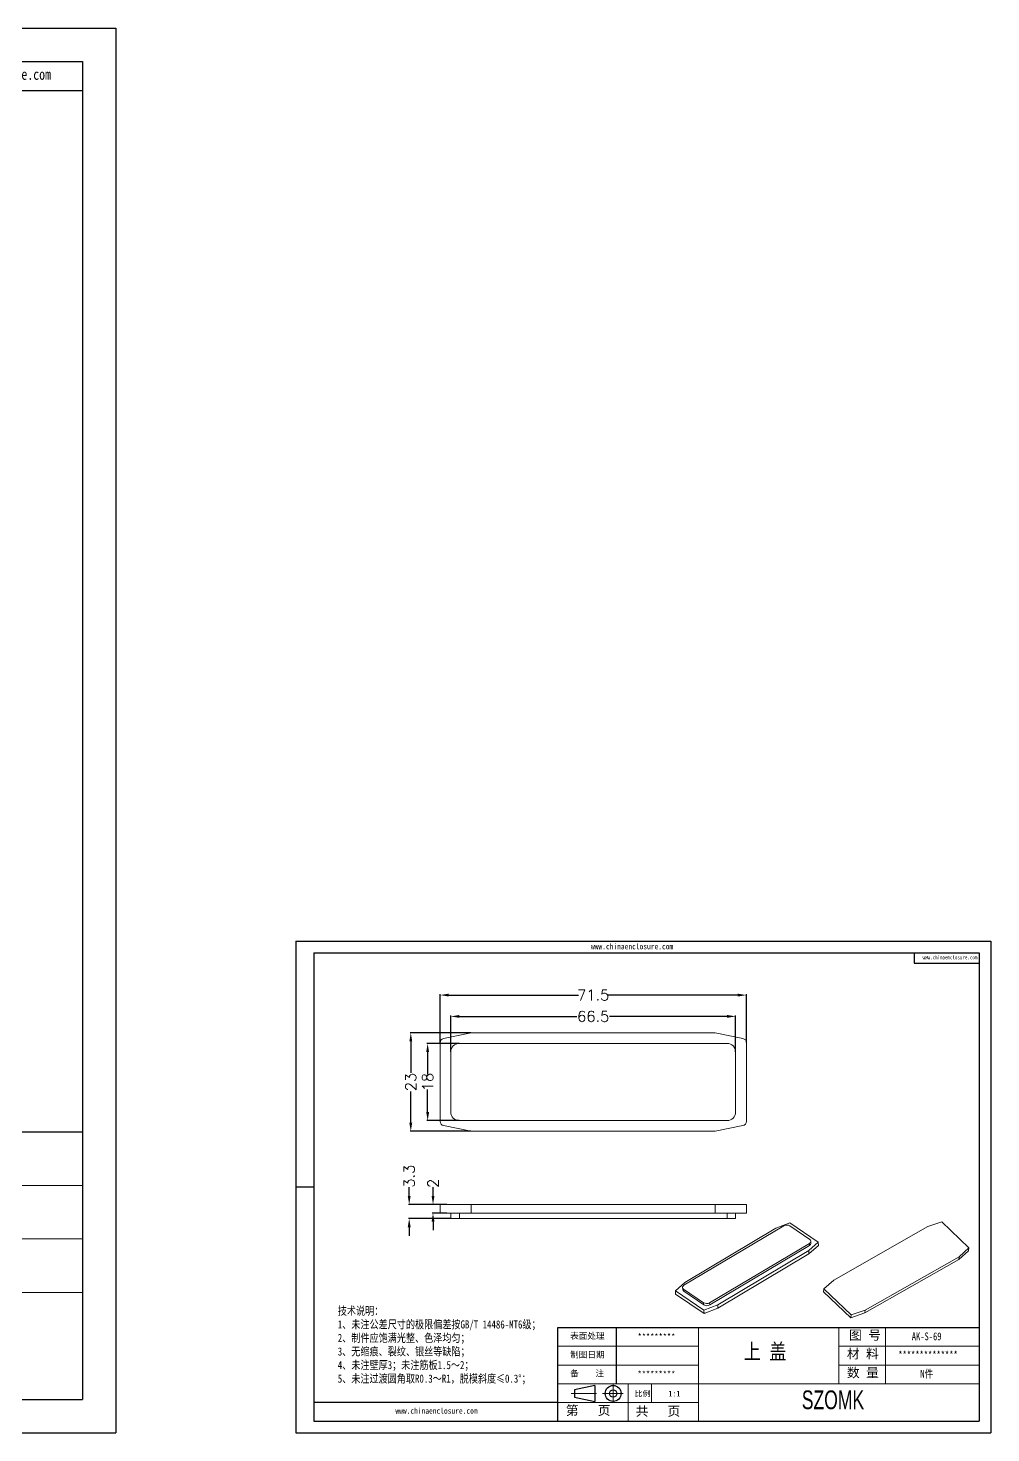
# Model space of a CAD drawing. Header units: inches. Extents: x 2335 to 3511, y 889 to 1217.
# Drawn here: x 3286.5 to 3511.3, y 889.4 to 1217.3 of the extents above; entities that cross this region are included whole.
import ezdxf

# ---------------------------------------------------------------- set-up
doc = ezdxf.new("R2010")
doc.units = ezdxf.units.IN
doc.linetypes.add('CENTER2', pattern=[28.575, 19.05, -3.175, 3.175, -3.175])
doc.layers.add('文字', color=81, linetype='Continuous')
for name, color, linetype, lineweight in [('粗实线', 7, 'Continuous', 30), ('细实线', 3, 'Continuous', 9), ('细点划线', 2, 'CENTER2', 9)]:
    doc.layers.add(name, color=color, linetype=linetype, lineweight=lineweight)
doc.styles.get("Standard").update_dxf_attribs({"font": 'txt', "bigfont": 'gbcbig.shx'})
doc.styles.add('宋体', font='', dxfattribs={"width": 0.8, "height": 3.5})
doc.styles.add('长仿宋', font='', dxfattribs={"width": 0.7, "height": 4})
doc.styles.get('宋体').set_extended_font_data('SimSun')
doc.styles.get('长仿宋').set_extended_font_data('SimSun')
doc.dimstyles.new('2.5', dxfattribs={"dimtxt": 2.5, "dimasz": 2, "dimexe": 0.18, "dimexo": 0.0625, "dimgap": 0.09, "dimtad": 0, "dimzin": 12, "dimdsep": 46, "dimtxsty": 'Standard', "dimcen": 2, "dimclrd": 3, "dimclre": 3, "dimadec": 0, "dimazin": 0, "dimtfac": 1, "dimtofl": 0, "dimtmove": 0, "dimatfit": 3, "dimfxl": 1, "dimtolj": 1, "dimtzin": 0, "dimarcsym": 0})

# ---------------------------------------------------------------- blocks, each defined once
blk = doc.blocks.new('*D158')
at = {"color": 3, "lineweight": -2}
for p, q in [((3382.67, 980.57), (3382.67, 991.79)), ((3384.67, 991.61), (3415, 991.61)), ((3452.17, 991.61), (3421.84, 991.61)), ((3454.17, 980.57), (3454.17, 991.79))]:
    blk.add_line(p, q, dxfattribs=at)
at = {"color": 3}
for points in [[(3384.67, 991.94), (3384.67, 991.28), (3382.67, 991.61)], [(3452.17, 991.94), (3452.17, 991.28), (3454.17, 991.61)]]:
    blk.add_solid(points, dxfattribs=at)
at = {"layer": 'Defpoints', "color": 0}
for p in [(3382.67, 991.61), (3382.67, 980.51), (3454.17, 980.51)]:
    blk.add_point(p, dxfattribs=at)
at = {"color": 0, "insert": (3418.42, 991.61), "char_height": 2.5, "attachment_point": 5}
blk.add_mtext('\\A1;71.5', dxfattribs=at)
blk = doc.blocks.new('*D159')
at = {"color": 3, "lineweight": -2}
for p, q in [((3389.86, 982.82), (3375.65, 982.82)), ((3375.83, 980.82), (3375.83, 973.49)), ((3375.83, 961.82), (3375.83, 969.15)), ((3389.86, 959.82), (3375.65, 959.82))]:
    blk.add_line(p, q, dxfattribs=at)
at = {"color": 3}
for points in [[(3375.5, 980.82), (3376.16, 980.82), (3375.83, 982.82)], [(3375.5, 961.82), (3376.16, 961.82), (3375.83, 959.82)]]:
    blk.add_solid(points, dxfattribs=at)
at = {"layer": 'Defpoints', "color": 0}
for p in [(3389.92, 982.82), (3375.83, 959.82), (3389.92, 959.82)]:
    blk.add_point(p, dxfattribs=at)
at = {"color": 0, "insert": (3375.83, 971.32), "char_height": 2.5, "attachment_point": 5, "rotation": 90}
blk.add_mtext('\\A1;23', dxfattribs=at)
blk = doc.blocks.new('*D160')
at = {"color": 3, "lineweight": -2}
for p, q in [((3385.17, 978.38), (3385.17, 986.82)), ((3451.67, 978.38), (3451.67, 986.82)), ((3387.17, 986.64), (3414.58, 986.64)), ((3449.67, 986.64), (3422.26, 986.64))]:
    blk.add_line(p, q, dxfattribs=at)
at = {"color": 3}
for points in [[(3387.17, 986.97), (3387.17, 986.3), (3385.17, 986.64)], [(3449.67, 986.97), (3449.67, 986.3), (3451.67, 986.64)]]:
    blk.add_solid(points, dxfattribs=at)
at = {"layer": 'Defpoints', "color": 0}
for p in [(3385.17, 986.64), (3385.17, 978.32), (3451.67, 978.32)]:
    blk.add_point(p, dxfattribs=at)
at = {"color": 0, "insert": (3418.42, 986.64), "char_height": 2.5, "attachment_point": 5}
blk.add_mtext('\\A1;66.5', dxfattribs=at)
blk = doc.blocks.new('*D161')
at = {"color": 3, "lineweight": -2}
for p, q in [((3387.11, 980.32), (3379.59, 980.32)), ((3379.77, 978.32), (3379.77, 973.08)), ((3379.77, 964.32), (3379.77, 969.56)), ((3387.11, 962.32), (3379.59, 962.32))]:
    blk.add_line(p, q, dxfattribs=at)
at = {"color": 3}
for points in [[(3379.43, 978.32), (3380.1, 978.32), (3379.77, 980.32)], [(3379.43, 964.32), (3380.1, 964.32), (3379.77, 962.32)]]:
    blk.add_solid(points, dxfattribs=at)
at = {"layer": 'Defpoints', "color": 0}
for p in [(3379.77, 980.32), (3387.17, 980.32), (3387.17, 962.32)]:
    blk.add_point(p, dxfattribs=at)
at = {"color": 0, "insert": (3379.77, 971.32), "char_height": 2.5, "attachment_point": 5, "rotation": 90}
blk.add_mtext('\\A1;18', dxfattribs=at)
blk = doc.blocks.new('*D162')
at = {"color": 3, "lineweight": -2}
for p, q in [((3375.46, 944.75), (3375.46, 946.75)), ((3382.61, 942.75), (3375.28, 942.75)), ((3385.11, 939.45), (3375.28, 939.45)), ((3375.46, 937.45), (3375.46, 935.45))]:
    blk.add_line(p, q, dxfattribs=at)
at = {"color": 3}
for points in [[(3375.12, 944.75), (3375.79, 944.75), (3375.46, 942.75)], [(3375.12, 937.45), (3375.79, 937.45), (3375.46, 939.45)]]:
    blk.add_solid(points, dxfattribs=at)
at = {"layer": 'Defpoints', "color": 0}
for p in [(3375.46, 942.75), (3382.67, 942.75), (3385.17, 939.45)]:
    blk.add_point(p, dxfattribs=at)
at = {"color": 0, "insert": (3375.46, 949.34), "char_height": 2.5, "attachment_point": 5, "rotation": 90}
blk.add_mtext('\\A1;3.3', dxfattribs=at)
blk = doc.blocks.new('*D163')
at = {"color": 3, "lineweight": -2}
for p, q in [((3381.02, 944.75), (3381.02, 946.75)), ((3384.26, 942.75), (3380.84, 942.75)), ((3384.26, 940.75), (3380.84, 940.75)), ((3381.02, 938.75), (3381.02, 936.75))]:
    blk.add_line(p, q, dxfattribs=at)
at = {"color": 3}
for points in [[(3380.69, 944.75), (3381.36, 944.75), (3381.02, 942.75)], [(3380.69, 938.75), (3381.36, 938.75), (3381.02, 940.75)]]:
    blk.add_solid(points, dxfattribs=at)
at = {"layer": 'Defpoints', "color": 0}
for p in [(3381.02, 942.75), (3384.32, 942.75), (3384.32, 940.75)]:
    blk.add_point(p, dxfattribs=at)
at = {"color": 0, "insert": (3381.02, 947.67), "char_height": 2.5, "attachment_point": 5, "rotation": 90}
blk.add_mtext('\\A1;2', dxfattribs=at)

msp = doc.modelspace()

# ---------------------------------------------------------------- linework, layer by layer
for p, q in [((2843.296, 1217.282), (3306.962, 1217.282)), ((3306.962, 1217.282), (3306.962, 889.437)), ((2855.294, 1209.476), (3299.156, 1209.476)), ((3299.156, 1209.476), (3299.156, 897.243)), ((3255.79, 1202.7), (3299.156, 1202.7)), ((3348.989, 1004.183), (3511.272, 1004.183)), ((3348.989, 1004.183), (3348.989, 889.437)), ((3511.272, 1004.183), (3511.272, 889.437)), ((3353.188, 1001.451), (3508.539, 1001.451)), ((3353.188, 1001.451), (3353.188, 892.169)), ((3493.362, 1001.451), (3493.362, 999.079)), ((3508.539, 1001.451), (3508.539, 892.169)), ((3493.362, 999.079), (3508.539, 999.079)), ((3018.146, 959.69), (3299.156, 959.69)), ((3353.188, 946.81), (3348.989, 946.81)), ((3348.989, 942.56), (3348.989, 889.437)), ((3410.186, 892.169), (3410.186, 914.026)), ((3410.186, 914.026), (3508.539, 914.026)), ((3423.846, 900.912), (3423.846, 914.026)), ((2855.294, 897.243), (3299.156, 897.243)), ((3410.186, 896.54), (3353.188, 896.54)), ((3353.188, 892.169), (3508.539, 892.169)), ((2843.296, 889.437), (3306.962, 889.437)), ((3348.989, 889.437), (3511.272, 889.437)), ((3348.989, 889.437), (3424.12, 889.437))]:
    msp.add_line(p, q)
at = {"color": 7, "linetype": 'Continuous', "lineweight": 15}
for p, q in [((3382.671, 980.506), (3382.671, 962.135)), ((3383.469, 981.486), (3389.921, 982.821)), ((3449.671, 980.321), (3387.171, 980.321)), ((3446.921, 982.821), (3389.921, 982.821)), ((3453.374, 981.486), (3446.921, 982.821)), ((3454.171, 962.135), (3454.171, 980.506)), ((3385.171, 978.321), (3385.171, 964.321)), ((3451.671, 964.321), (3451.671, 978.321)), ((3383.469, 961.156), (3389.921, 959.821)), ((3387.171, 962.321), (3449.671, 962.321)), ((3453.374, 961.156), (3446.921, 959.821)), ((3389.921, 959.821), (3446.921, 959.821)), ((3382.671, 942.747), (3382.671, 940.747)), ((3382.671, 942.747), (3389.921, 942.747)), ((3389.921, 942.747), (3389.921, 940.747)), ((3446.921, 942.747), (3389.921, 942.747)), ((3446.921, 942.747), (3446.921, 940.747)), ((3454.171, 942.747), (3446.921, 942.747)), ((3454.171, 942.747), (3454.171, 940.747)), ((3382.671, 940.747), (3389.921, 940.747)), ((3385.171, 939.447), (3385.171, 940.747)), ((3387.171, 939.447), (3385.171, 939.447)), ((3387.171, 939.447), (3387.171, 940.747)), ((3449.671, 939.447), (3387.171, 939.447)), ((3446.921, 940.747), (3389.921, 940.747)), ((3462.92, 937.75), (3439.615, 923.886)), ((3454.171, 940.747), (3446.921, 940.747)), ((3449.671, 939.447), (3449.671, 940.747)), ((3451.671, 939.447), (3449.671, 939.447)), ((3451.671, 939.447), (3451.671, 940.747)), ((3464.291, 938.472), (3461.088, 937.203)), ((3470.942, 933.944), (3464.291, 938.472)), ((3468.987, 934.571), (3464.331, 937.741)), ((3499.784, 938.704), (3496.521, 937.574)), ((3499.784, 938.704), (3506.134, 932.609)), ((3461.088, 937.203), (3439.834, 924.559)), ((3474.611, 925.096), (3496.521, 937.574)), ((3445.601, 919.811), (3468.906, 933.675)), ((3445.626, 919.308), (3468.931, 933.172)), ((3447.482, 919.352), (3468.737, 931.996)), ((3447.521, 918.579), (3468.775, 931.223)), ((3470.942, 933.944), (3468.737, 931.996)), ((3468.775, 931.223), (3468.737, 931.996)), ((3470.98, 933.171), (3468.775, 931.223)), ((3468.906, 933.675), (3468.931, 933.172)), ((3469.265, 933.675), (3469.24, 934.177)), ((3470.98, 933.171), (3470.942, 933.944)), ((3506.057, 931.948), (3503.747, 929.904)), ((3506.134, 932.609), (3503.823, 930.565)), ((3506.134, 932.609), (3506.057, 931.948)), ((3503.747, 929.904), (3481.837, 917.426)), ((3503.823, 930.565), (3481.913, 918.087)), ((3503.823, 930.565), (3503.747, 929.904)), ((3437.629, 922.611), (3439.834, 924.559)), ((3472.301, 923.052), (3474.611, 925.096)), ((3437.629, 922.611), (3444.28, 918.083)), ((3437.668, 921.838), (3437.629, 922.611)), ((3437.668, 921.838), (3444.319, 917.31)), ((3439.281, 923.383), (3439.306, 922.881)), ((3439.534, 922.989), (3444.19, 919.82)), ((3439.534, 922.989), (3439.559, 922.487)), ((3439.559, 922.487), (3444.215, 919.317)), ((3472.301, 923.052), (3472.224, 922.391)), ((3478.574, 916.296), (3472.224, 922.391)), ((3478.65, 916.957), (3472.301, 923.052)), ((3444.19, 919.82), (3444.215, 919.317)), ((3444.28, 918.083), (3447.482, 919.352)), ((3444.319, 917.31), (3444.28, 918.083)), ((3444.319, 917.31), (3447.521, 918.579)), ((3445.601, 919.811), (3445.626, 919.308)), ((3447.521, 918.579), (3447.482, 919.352)), ((3478.65, 916.957), (3481.913, 918.087)), ((3481.913, 918.087), (3481.837, 917.426)), ((3478.574, 916.296), (3481.837, 917.426)), ((3478.65, 916.957), (3478.574, 916.296))]:
    msp.add_line(p, q, dxfattribs=at)
at = {"color": 7, "linetype": 'Continuous', "lineweight": 15, "flags": 128}
for points in [[(3468.906, 933.675), (3469.025, 933.759), (3469.121, 933.854), (3469.19, 933.958), (3469.23, 934.066), (3469.24, 934.177), (3469.219, 934.286), (3469.169, 934.39), (3469.091, 934.486), (3468.987, 934.571)], [(3439.615, 923.886), (3439.495, 923.802), (3439.4, 923.707), (3439.331, 923.603), (3439.291, 923.495), (3439.281, 923.384), (3439.302, 923.275), (3439.352, 923.171), (3439.43, 923.075), (3439.534, 922.989)]]:
    msp.add_lwpolyline(points, dxfattribs=at)
at = {"color": 7, "linetype": 'Continuous', "lineweight": 15}
for centre, radius, start, end in [((3383.671, 980.506), 1, 101.68937, 180), ((3387.171, 978.321), 2, 90, 180), ((3449.671, 978.321), 2, 0, 90), ((3453.171, 980.506), 1, 0, 78.31063), ((3387.171, 964.321), 2, 180, 270), ((3449.671, 964.321), 2, 270, 0), ((3383.671, 962.135), 1, 180, 258.31063), ((3453.171, 962.135), 1, 281.68937, 0), ((3463.618, 936.527), 1.408, 59.56534, 119.69359), ((3468.693, 933.692), 0.572, 294.57588, 358.24485), ((3439.825, 922.936), 0.522, 186.05057, 239.35686), ((3444.903, 921.034), 1.408, 239.56534, 299.69359), ((3444.928, 920.531), 1.408, 239.56534, 299.69359)]:
    msp.add_arc(centre, radius, start, end, dxfattribs=at)
at = {"layer": '粗实线', "color": 7}
for p, q in [((3418.825, 900.503), (3414.049, 899.49)), ((3414.049, 899.49), (3414.049, 897.801)), ((3418.825, 900.503), (3418.825, 896.76)), ((3414.049, 897.801), (3418.825, 896.76))]:
    msp.add_line(p, q, dxfattribs=at)
for radius in [1.857, 0.845]:
    msp.add_circle((3423.076, 898.646), radius, dxfattribs=at)
at = {"layer": '细实线', "color": 7}
for p, q in [((3299.156, 947.2), (3205.486, 947.2)), ((3299.156, 934.711), (3205.486, 934.711)), ((3299.156, 922.222), (3018.146, 922.222)), ((3442.971, 914.026), (3442.971, 892.169)), ((3475.755, 914.026), (3475.755, 900.912)), ((3486.683, 914.026), (3486.683, 901.004)), ((3442.971, 909.654), (3410.186, 909.654)), ((3508.539, 909.654), (3475.755, 909.654)), ((3442.971, 905.283), (3410.186, 905.283)), ((3508.539, 905.283), (3475.755, 905.283)), ((3508.539, 900.912), (3410.186, 900.912)), ((3426.578, 900.912), (3426.578, 892.169)), ((3432.042, 900.912), (3432.042, 896.54)), ((3442.971, 896.54), (3410.186, 896.54))]:
    msp.add_line(p, q, dxfattribs=at)
at = {"layer": '细点划线', "color": 7}
for p, q in [((3413.288, 898.646), (3419.191, 898.646)), ((3420.593, 898.646), (3425.392, 898.646)), ((3423.076, 900.783), (3423.076, 896.54))]:
    msp.add_line(p, q, dxfattribs=at)

# ---------------------------------------------------------------- texts
at = {"char_height": 1.43756, "width": 817.03907, "attachment_point": 1}
for s, insert in [('{\\fSimHei|b0|i0|c134|p49;表面处理}', (3413.037, 912.785)), ('{\\fSimHei|b0|i0|c134|p49;*********}', (3428.782, 912.6)), ('{\\fSimHei|b0|i0|c134|p49;制图日期}', (3413.037, 908.414)), ('{\\fSimHei|b0|i0|c134|p49;备    注}', (3413.037, 904.042)), ('{\\fSimHei|b0|i0|c134|p49;*********}', (3428.782, 903.858))]:
    msp.add_mtext(s, dxfattribs=dict(at, insert=insert))
at = {"layer": '文字', "color": 0, "attachment_point": 1, "style": '宋体'}
for s, insert, char_height, width in [('www.chinaenclosure.com', (3261.377, 1207.759), 2.54412, 44.69773), ('www.chinaenclosure.com', (3417.906, 1003.632), 1.33566, 23.46631), ('www.chinaenclosure.com', (3495.317, 1000.85), 0.89044, 15.64421), ('{\\H1.111x;技术说明：\\P1、未注公差尺寸的极限偏差按GB/T 14486-MT6级；\\P2、制件应饱满光整、色泽均匀；\\P3、无缩痕、裂纹、银丝等缺陷；\\P4、未注壁厚3；未注筋板1.5～2；\\P5、未注过渡圆角取R0.3～R1，脱模斜度≤0.3%%D；}', (3358.786, 918.87), 1.70752, 62.19373), ('{\\H1.111x;AK-S-69}', (3492.799, 912.884), 1.63922, 18.95125), ('上 盖', (3453.582, 910.252), 3.6427, 46.57081), ('{\\H1.111x;**************}', (3489.646, 908.512), 1.63922, 18.95125), ('{\\H1.111x;N件}', (3494.782, 904.141), 1.63922, 18.95125), ('www.chinaenclosure.com', (3372.243, 895.261), 1.33566, 23.46631)]:
    msp.add_mtext(s, dxfattribs=dict(at, insert=insert, char_height=char_height, width=width))
at = {"layer": '粗实线', "insert": (3467.119, 899.347), "char_height": 4.37126, "width": 49.01935, "attachment_point": 1, "style": '长仿宋'}
msp.add_mtext('{\\fSTXinwei|b0|i0|c134|p2;SZOMK}', dxfattribs=at)
at = {"layer": '细实线', "color": 7, "attachment_point": 1}
for s, insert, char_height, width in [('{\\fSimSun|b0|i0|c134|p54;图 号}', (3478.158, 913.362), 2.18563, 10.92815), ('{\\fSimSun|b0|i0|c134|p54;材 料   }', (3477.64, 908.991), 2.18563, 10.92815), ('{\\fSimSun|b0|i0|c134|p54;数 量}', (3477.651, 904.598), 2.18563, 9.87495), ('{\\fSimSun|b0|i0|c134|p54;比例}', (3428.108, 899.256), 1.31138, 5.75654), ('{\\fSimSun|b0|i0|c134|p54;1:1}', (3435.963, 899.256), 1.31138, 5.75654), ('{\\fSimSun|b0|i0|c134|p54;第   页}', (3412.025, 895.789), 2.18563, 16.39222), ('{\\fSimSun|b0|i0|c134|p54; 共   页}', (3426.846, 895.603), 2.18563, 16.39222)]:
    msp.add_mtext(s, dxfattribs=dict(at, insert=insert, char_height=char_height, width=width))

# ---------------------------------------------------------------- dimensions: what is measured, and where the dimension line sits
for base, p1, p2, picture, middle in [((3382.671, 991.611), (3454.171, 980.506), (3382.671, 980.506), '*D158', (3418.421, 991.611)), ((3385.171, 986.637), (3451.671, 978.321), (3385.171, 978.321), '*D160', (3418.421, 986.637))]:
    dim = msp.add_linear_dim(base=base, p1=p1, p2=p2, dimstyle='2.5')
    dim.commit()
    dim.dimension.update_dxf_attribs({"geometry": picture, "text_midpoint": middle, "dimtype": 160})
for base, p1, p2, picture, middle in [((3375.829, 959.821), (3389.921, 982.821), (3389.921, 959.821), '*D159', (3375.829, 971.321)), ((3379.767, 980.321), (3387.171, 962.321), (3387.171, 980.321), '*D161', (3379.767, 971.321)), ((3375.457, 942.747), (3385.171, 939.447), (3382.671, 942.747), '*D162', (3375.457, 949.337))]:
    dim = msp.add_linear_dim(base=base, p1=p1, p2=p2, angle=90, dimstyle='2.5')
    dim.commit()
    dim.dimension.update_dxf_attribs({"geometry": picture, "text_midpoint": middle})
dim = msp.add_linear_dim(base=(3381.022, 942.747), p1=(3384.319, 940.747), p2=(3384.319, 942.747), angle=90, dimstyle='2.5')
dim.commit()
dim.dimension.update_dxf_attribs({"geometry": '*D163', "text_midpoint": (3381.022, 947.67), "dimtype": 160})

doc.saveas('drawing.dxf')
